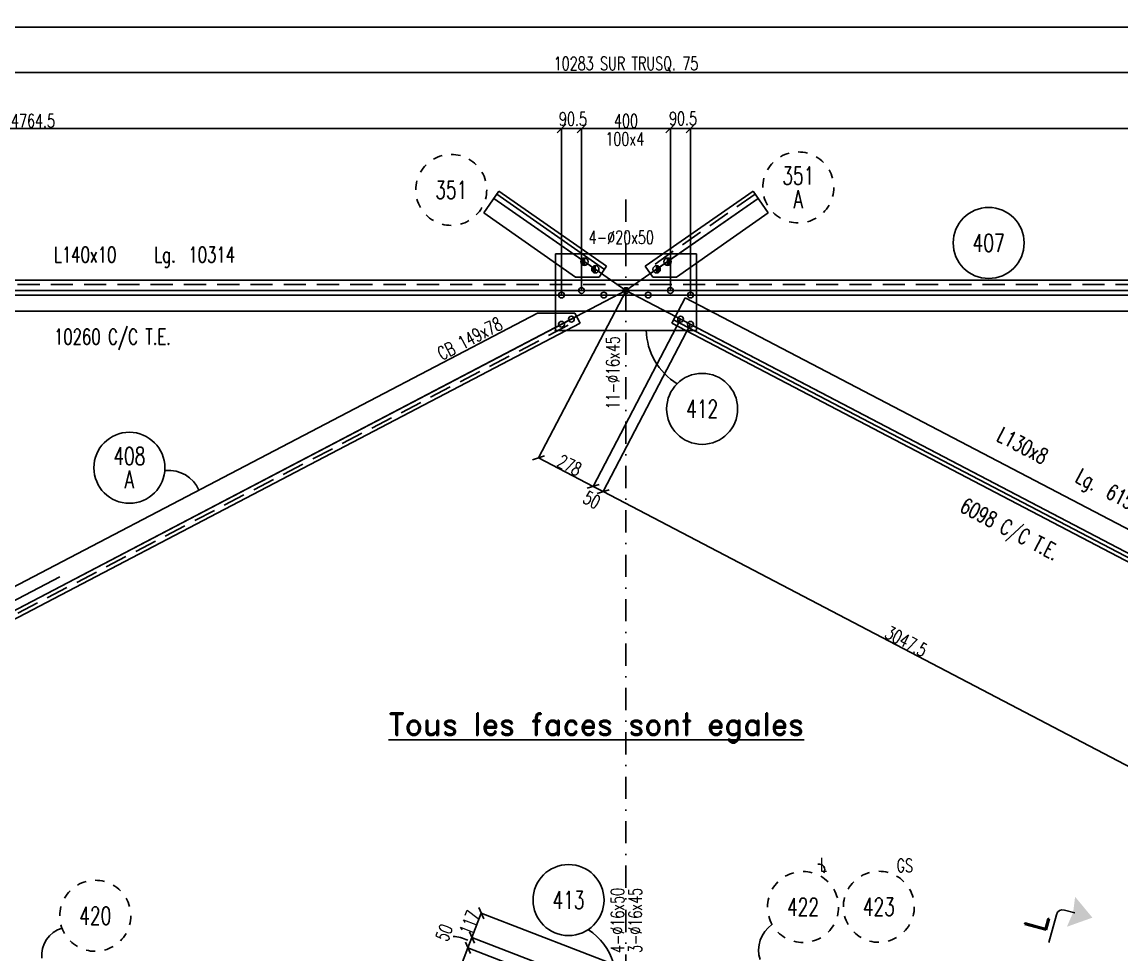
# Model space of a CAD drawing. Extents: x 533388 to 549608, y -33951 to -22449.
# Drawn here: x 537888 to 542842, y -26649 to -22449 of the extents above; entities that cross this region are included whole.
import ezdxf
from ezdxf.enums import TextEntityAlignment as Align

# ---------------------------------------------------------------- set-up
doc = ezdxf.new("R2010")
doc.units = 0
doc.header["$LTSCALE"] = 200
doc.header["$MEASUREMENT"] = 0
doc.linetypes.add('DASHDOT', pattern=[1, 0.5, -0.25, 0, -0.25])
doc.linetypes.add('DASHED', pattern=[0.75, 0.5, -0.25])
doc.layers.get('0').update_dxf_attribs({"linetype": 'CONTINUOUS'})
for name, color, linetype in [('ASSI', 6, 'CONTINUOUS'), ('BOLLINI_1', 7, 'CONTINUOUS'), ('BOLLINI_5', 7, 'CONTINUOUS'), ('FORI', 2, 'CONTINUOUS'), ('LINEA_ANG', 2, 'CONTINUOUS'), ('LINEE_PIASTRE', 2, 'CONTINUOUS'), ('LS', 7, 'CONTINUOUS'), ('LSP', 3, 'CONTINUOUS'), ('MZ', 6, 'DASHDOT'), ('PIASTRE', 5, 'CONTINUOUS'), ('QT_MPR', 7, 'CONTINUOUS'), ('TRAT-Y', 7, 'DASHED')]:
    doc.layers.add(name, color=color, linetype=linetype)
doc.styles.add('QUOTE', font='ROMANS8.SHX', dxfattribs={"width": 0.7})
doc.styles.add('RD', font='ROMAND8.SHX', dxfattribs={"width": 0.7})
doc.styles.add('RQL', font='ROMANS8.SHX', dxfattribs={"width": 0.7})
doc.styles.add('RS', font='ROMANS8.shx', dxfattribs={"width": 0.7})
doc.styles.get("Standard").update_dxf_attribs({"font": 'ROMANS8.SHX', "width": 0.7})
doc.dimstyles.new('TRATTO', dxfattribs={"dimscale": 0, "dimtxt": 60, "dimasz": 40, "dimexe": 0, "dimexo": 0, "dimgap": 5, "dimtad": 1, "dimrnd": 0.5, "dimdsep": 46, "dimtxsty": 'RS', "dimblk1": 'OBLIQUE', "dimblk2": 'OBLIQUE', "dimsah": 1, "dimcen": 0.09, "dimclrd": 2, "dimclre": 2, "dimclrt": 7, "dimadec": 0, "dimazin": 0, "dimtfac": 1, "dimtix": 1, "dimtmove": 2, "dimatfit": 3, "dimfxl": 1, "dimtolj": 1, "dimtzin": 0, "dimarcsym": 0})

# ---------------------------------------------------------------- blocks, each defined once
blk = doc.blocks.new('16')
blk.add_circle((0, 0), 1)
blk = doc.blocks.new('ASSE98')
blk.add_line((0, 0), (1, 0))
at = {"color": 7, "flags": 1}
for tag, p in [('LAV1', (3.07431, 6.82847)), ('LAV2', (3.07431, 6.49513)), ('LAV3', (3.07431, 6.1618)), ('LAV4', (3.07431, 5.82847)), ('LAV5', (3.07431, 5.49513)), ('LAV6', (3.07431, 5.1618)), ('LAV7', (3.07431, 4.82847)), ('LAV8', (3.07431, 4.49513)), ('LAV9', (3.07431, 4.1618)), ('LAV10', (3.07431, 3.82847))]:
    blk.add_attdef(tag, p, '', height=0.2, dxfattribs=at)
at = {"color": 7, "style": 'QUOTE', "width": 0.5, "flags": 1}
for tag, p in [('TI', (1.38308, 6.82731)), ('DI_S', (1.38308, 6.42178)), ('D_S', (1.38308, 6.02092)), ('E_S', (1.38308, 5.68065)), ('NFORI', (1.36454, 5.29792)), ('ALAR', (1.36349, 4.93246)), ('FAM', (1.3775, 4.54645)), ('ALA', (1.38308, 4.19257)), ('DISP2', (1.38308, 3.84971)), ('DISP1', (1.38308, 3.50686)), ('PINZAF', (1.38308, 3.164)), ('PINZAI', (1.38308, 2.82114)), ('TRP', (1.38308, 2.47829)), ('NP', (1.38308, 2.13543)), ('SV', (1.38308, 1.79257)), ('PESO', (1.38308, 1.44971)), ('QUA', (1.38308, 1.10686)), ('LUN', (1.38308, 0.764)), ('PROF', (1.38308, 0.42114)), ('POS', (1.38308, 0.07829))]:
    blk.add_attdef(tag, p, '', height=0.2, dxfattribs=at)
blk = doc.blocks.new('MRKR_98')
blk.add_point((0, 0))
at = {"color": 7, "style": 'QUOTE', "width": 0.5, "flags": 1}
for tag, p in [('AUX2', (3.71, 4.93)), ('NFORI', (3.72, 5.3)), ('TI', (3.73, 6.83)), ('DI_S', (3.73, 6.42)), ('D_S', (3.73, 6.02)), ('E_S', (3.73, 5.68)), ('AUX1', (3.73, 4.19)), ('FAM', (3.73, 4.55)), ('COMMESSA', (3.73, 3.85)), ('MD', (3.73, 3.51)), ('MP', (3.73, 3.16)), ('LARGHEZZA', (3.73, 2.82)), ('SPESSORE', (3.73, 2.48)), ('NP', (3.73, 2.14)), ('SV', (3.73, 1.79)), ('PESO', (3.73, 1.45)), ('QUA', (3.73, 1.11)), ('LUN', (3.73, 0.76)), ('PROF', (3.73, 0.42)), ('POS', (3.73, 0.08))]:
    blk.add_attdef(tag, p, '', height=0.2, dxfattribs=at)
at = {"color": 7, "flags": 1}
for tag, p in [('LAV1', (5.26, 6.88)), ('LAV2', (5.26, 6.55)), ('LAV3', (5.26, 6.21)), ('LAV4', (5.26, 5.88)), ('LAV5', (5.26, 5.55)), ('LAV6', (5.26, 5.21)), ('LAV7', (5.26, 4.88)), ('LAV8', (5.26, 4.55)), ('LAV9', (5.26, 4.21)), ('LAV10', (5.26, 3.88))]:
    blk.add_attdef(tag, p, '', height=0.2, dxfattribs=at)
blk = doc.blocks.new('20')
at = {"color": 0}
for p, q in [((0, 0.98), (0.02, 1)), ((0, 0.94), (0.06, 1)), ((1, -0.01), (0, 0.99)), ((0, 0.89), (0.1, 0.99)), ((0, 0.85), (0.14, 0.99)), ((0, 0.8), (0.18, 0.98)), ((0, 0.76), (0.22, 0.98)), ((0, 0.71), (0.25, 0.97)), ((0, 0.67), (0.29, 0.96)), ((1, -0.05), (0, 0.95)), ((0, 0.62), (0.32, 0.95)), ((0, 0.58), (0.36, 0.93)), ((0, 0.53), (0.39, 0.92)), ((0, 0.49), (0.42, 0.91)), ((1, -0.09), (0, 0.9)), ((0, 0.44), (0.45, 0.89)), ((0, 0.4), (0.48, 0.88)), ((0.99, -0.13), (0, 0.86)), ((0, 0.35), (0.51, 0.86)), ((0, 0.31), (0.54, 0.84)), ((0, 0.26), (0.56, 0.83)), ((0.99, -0.17), (0, 0.81)), ((0, 0.22), (0.59, 0.81)), ((0, 0.17), (0.61, 0.79)), ((0.98, -0.21), (0, 0.77)), ((0, 0.13), (0.64, 0.77)), ((0, 0.08), (0.66, 0.75)), ((0, 0.04), (0.69, 0.73)), ((0.97, -0.25), (0, 0.72)), ((0, -0.01), (0.71, 0.7)), ((0.96, -0.28), (0, 0.68)), ((0, -0.05), (0.73, 0.68)), ((0, -0.1), (0.75, 0.66)), ((0.95, -0.32), (0, 0.63)), ((0, -0.14), (0.77, 0.63)), ((0, -0.19), (0.79, 0.61)), ((0.94, -0.35), (0, 0.59)), ((0, -0.23), (0.81, 0.58)), ((0, -0.28), (0.83, 0.56)), ((0.92, -0.38), (0, 0.54)), ((0, -0.32), (0.85, 0.53)), ((0.91, -0.41), (0, 0.5)), ((0, -0.36), (0.87, 0.5)), ((0, -0.41), (0.88, 0.47)), ((0.9, -0.44), (0, 0.45)), ((0, -0.45), (0.9, 0.44)), ((0.88, -0.47), (0, 0.41)), ((0, -0.5), (0.91, 0.41)), ((0, -0.54), (0.92, 0.38)), ((0.87, -0.5), (0, 0.36)), ((0, -0.59), (0.94, 0.35)), ((0.85, -0.53), (0, 0.32)), ((0, -0.63), (0.95, 0.31)), ((0, -0.68), (0.96, 0.28)), ((0.83, -0.56), (0, 0.27)), ((0, -0.72), (0.97, 0.25)), ((0.81, -0.58), (0, 0.23)), ((0, -0.77), (0.98, 0.21)), ((0.79, -0.61), (0, 0.18)), ((0, -0.81), (0.99, 0.17)), ((0.77, -0.63), (0, 0.14)), ((0, -0.86), (0.99, 0.13)), ((0.75, -0.66), (0, 0.09)), ((0, -0.9), (1, 0.09)), ((0.73, -0.68), (0, 0.05)), ((0, -0.95), (1, 0.05)), ((0.71, -0.7), (0, 0.01)), ((0, -0.99), (1, 0.01)), ((1, 0.04), (0.04, 1)), ((1, 0.09), (0.09, 1)), ((0.99, 0.14), (0.14, 0.99)), ((0.98, 0.19), (0.19, 0.98)), ((0.97, 0.25), (0.25, 0.97)), ((0.95, 0.31), (0.31, 0.95)), ((0.92, 0.38), (0.38, 0.92)), ((0.88, 0.47), (0.47, 0.88)), ((0.81, 0.59), (0.59, 0.81)), ((0.69, -0.73), (0, -0.04)), ((0.66, -0.75), (0, -0.08)), ((0.64, -0.77), (0, -0.13)), ((0.61, -0.79), (0, -0.17)), ((0.59, -0.81), (0, -0.22)), ((0.56, -0.83), (0, -0.26)), ((0.54, -0.84), (0, -0.31)), ((0.51, -0.86), (0, -0.35)), ((0.48, -0.88), (0, -0.4)), ((0.45, -0.89), (0, -0.44)), ((0.42, -0.91), (0, -0.49)), ((0.39, -0.92), (0, -0.53)), ((0.36, -0.93), (0, -0.58)), ((0.32, -0.95), (0, -0.62)), ((0.29, -0.96), (0, -0.67)), ((0.25, -0.97), (0, -0.71)), ((0.22, -0.98), (0, -0.76)), ((0.18, -0.98), (0, -0.8)), ((0.14, -0.99), (0, -0.85)), ((0.1, -0.99), (0, -0.89)), ((0.04, -1), (1, -0.04)), ((0.09, -1), (1, -0.09)), ((0.14, -0.99), (0.99, -0.14)), ((0.19, -0.98), (0.98, -0.19)), ((0.25, -0.97), (0.97, -0.25)), ((0.31, -0.95), (0.95, -0.31)), ((0.38, -0.92), (0.92, -0.38)), ((0.47, -0.88), (0.88, -0.47)), ((0.59, -0.81), (0.81, -0.59))]:
    blk.add_line(p, q, dxfattribs=at)
blk.add_line((0, 1), (0, -1))
blk.add_circle((0, 0), 1)
blk = doc.blocks.new('xxx')
blk.add_circle((0, 0), 8)
at = {"color": 3, "style": 'RQL', "width": 0.7}
blk.add_attdef('POS', text='', height=4, dxfattribs=at).set_placement((0, 0), align=Align.MIDDLE)
at = {"color": 3, "style": 'RQL', "width": 0.7, "flags": 1}
blk.add_attdef('POS1', (-0.39, -5.42), '', height=2, dxfattribs=at)
at = {"style": 'RQL', "width": 0.7, "flags": 1}
blk.add_attdef('TIPO', (-0.39, -8.66), '', height=2, dxfattribs=at)
blk = doc.blocks.new('_OBLIQUE')
at = {"color": 0, "linetype": 'ByBlock'}
blk.add_line((-0.5, -0.5), (0.5, 0.5), dxfattribs=at)
blk = doc.blocks.new('*D31')
at = {"layer": 'LS', "color": 2, "lineweight": -2, "transparency": 16777216}
for p, q in [((535469.2, -23659.1), (535469.2, -22676.2)), ((535469.2, -22676.2), (545752.3, -22676.2)), ((545752.3, -23659.1), (545752.3, -22676.2))]:
    blk.add_line(p, q, dxfattribs=at)
at = {"layer": 'LS', "color": 2, "lineweight": -2, "transparency": 16777216, "xscale": 40, "yscale": 40, "zscale": 40, "rotation": 180}
blk.add_blockref('_OBLIQUE', (535469.2, -22676.2), dxfattribs=at)
at = {"layer": 'LS', "color": 2, "lineweight": -2, "transparency": 16777216, "xscale": 40, "yscale": 40, "zscale": 40}
blk.add_blockref('_OBLIQUE', (545752.3, -22676.2), dxfattribs=at)
at = {"layer": 'LS', "color": 7, "transparency": 16777216, "insert": (540610.8, -22638.3), "char_height": 60, "attachment_point": 5, "style": 'RS'}
blk.add_mtext('\\A1;10283 SUR TRUSQ. 75', dxfattribs=at)
blk = doc.blocks.new('*D120')
at = {"layer": 'QT_MPR', "color": 2, "lineweight": -2, "transparency": 16777216}
for p, q in [((535555.8, -23659.1), (535555.8, -22928.6)), ((535555.8, -22928.6), (540320.1, -22928.6)), ((540320.1, -23679.1), (540320.1, -22928.6))]:
    blk.add_line(p, q, dxfattribs=at)
at = {"layer": 'QT_MPR', "color": 2, "lineweight": -2, "transparency": 16777216, "xscale": 40, "yscale": 40, "zscale": 40, "rotation": 180}
blk.add_blockref('_OBLIQUE', (535555.8, -22928.6), dxfattribs=at)
at = {"layer": 'QT_MPR', "color": 2, "lineweight": -2, "transparency": 16777216, "xscale": 40, "yscale": 40, "zscale": 40}
blk.add_blockref('_OBLIQUE', (540320.1, -22928.6), dxfattribs=at)
at = {"layer": 'QT_MPR', "color": 7, "transparency": 16777216, "insert": (537937.9, -22893.6), "char_height": 60, "attachment_point": 5, "style": 'RS'}
blk.add_mtext('\\A1;4764.5', dxfattribs=at)
blk = doc.blocks.new('*D121')
at = {"layer": 'QT_MPR', "color": 2, "lineweight": -2, "transparency": 16777216}
for p, q in [((540320.1, -23679.1), (540320.1, -22928.6)), ((540320.1, -22928.6), (540410.8, -22928.6)), ((540410.8, -23659.1), (540410.8, -22928.6))]:
    blk.add_line(p, q, dxfattribs=at)
at = {"layer": 'QT_MPR', "color": 2, "lineweight": -2, "transparency": 16777216, "xscale": 40, "yscale": 40, "zscale": 40, "rotation": 180}
blk.add_blockref('_OBLIQUE', (540320.1, -22928.6), dxfattribs=at)
at = {"layer": 'QT_MPR', "color": 2, "lineweight": -2, "transparency": 16777216, "xscale": 40, "yscale": 40, "zscale": 40}
blk.add_blockref('_OBLIQUE', (540410.8, -22928.6), dxfattribs=at)
at = {"layer": 'QT_MPR', "color": 7, "transparency": 16777216, "insert": (540371.7, -22885.8), "char_height": 60, "attachment_point": 5, "style": 'RS'}
blk.add_mtext('\\A1;90.5', dxfattribs=at)
blk = doc.blocks.new('*D122')
at = {"layer": 'QT_MPR', "color": 2, "lineweight": -2, "transparency": 16777216}
for p, q in [((540410.8, -23659.1), (540410.8, -22928.6)), ((540410.8, -22928.6), (540810.8, -22928.6)), ((540810.8, -23659.1), (540810.8, -22928.6))]:
    blk.add_line(p, q, dxfattribs=at)
at = {"layer": 'QT_MPR', "color": 2, "lineweight": -2, "transparency": 16777216, "xscale": 40, "yscale": 40, "zscale": 40, "rotation": 180}
blk.add_blockref('_OBLIQUE', (540410.8, -22928.6), dxfattribs=at)
at = {"layer": 'QT_MPR', "color": 2, "lineweight": -2, "transparency": 16777216, "xscale": 40, "yscale": 40, "zscale": 40}
blk.add_blockref('_OBLIQUE', (540810.8, -22928.6), dxfattribs=at)
at = {"layer": 'QT_MPR', "color": 7, "transparency": 16777216, "insert": (540605.3, -22976), "char_height": 60, "attachment_point": 5, "style": 'RS'}
blk.add_mtext('\\A1;100x4', dxfattribs=at)
blk = doc.blocks.new('*D123')
at = {"layer": 'QT_MPR', "color": 2, "lineweight": -2, "transparency": 16777216}
for p, q in [((540410.8, -23659.1), (540410.8, -22928.6)), ((540410.8, -22928.6), (540810.8, -22928.6)), ((540810.8, -23659.1), (540810.8, -22928.6))]:
    blk.add_line(p, q, dxfattribs=at)
at = {"layer": 'QT_MPR', "color": 2, "lineweight": -2, "transparency": 16777216, "xscale": 40, "yscale": 40, "zscale": 40, "rotation": 180}
blk.add_blockref('_OBLIQUE', (540410.8, -22928.6), dxfattribs=at)
at = {"layer": 'QT_MPR', "color": 2, "lineweight": -2, "transparency": 16777216, "xscale": 40, "yscale": 40, "zscale": 40}
blk.add_blockref('_OBLIQUE', (540810.8, -22928.6), dxfattribs=at)
at = {"layer": 'QT_MPR', "color": 7, "transparency": 16777216, "insert": (540610.8, -22893.6), "char_height": 60, "attachment_point": 5, "style": 'RS'}
blk.add_mtext('\\A1;400', dxfattribs=at)
blk = doc.blocks.new('*D124')
at = {"layer": 'QT_MPR', "color": 2, "lineweight": -2, "transparency": 16777216}
for p, q in [((540810.8, -23659.1), (540810.8, -22928.6)), ((540810.8, -22928.6), (540901.4, -22928.6)), ((540901.4, -23679.1), (540901.4, -22928.6))]:
    blk.add_line(p, q, dxfattribs=at)
at = {"layer": 'QT_MPR', "color": 2, "lineweight": -2, "transparency": 16777216, "xscale": 40, "yscale": 40, "zscale": 40, "rotation": 180}
blk.add_blockref('_OBLIQUE', (540810.8, -22928.6), dxfattribs=at)
at = {"layer": 'QT_MPR', "color": 2, "lineweight": -2, "transparency": 16777216, "xscale": 40, "yscale": 40, "zscale": 40}
blk.add_blockref('_OBLIQUE', (540901.4, -22928.6), dxfattribs=at)
at = {"layer": 'QT_MPR', "color": 7, "transparency": 16777216, "insert": (540868, -22883), "char_height": 60, "attachment_point": 5, "style": 'RS'}
blk.add_mtext('\\A1;90.5', dxfattribs=at)
blk = doc.blocks.new('*D125')
at = {"layer": 'QT_MPR', "color": 2, "lineweight": -2, "transparency": 16777216}
for p, q in [((540901.4, -23679.1), (540901.4, -22928.6)), ((540901.4, -22928.6), (545665.7, -22928.6)), ((545665.7, -22995.2), (545665.7, -22928.6))]:
    blk.add_line(p, q, dxfattribs=at)
at = {"layer": 'QT_MPR', "color": 2, "lineweight": -2, "transparency": 16777216, "xscale": 40, "yscale": 40, "zscale": 40, "rotation": 180}
blk.add_blockref('_OBLIQUE', (540901.4, -22928.6), dxfattribs=at)
at = {"layer": 'QT_MPR', "color": 2, "lineweight": -2, "transparency": 16777216, "xscale": 40, "yscale": 40, "zscale": 40}
blk.add_blockref('_OBLIQUE', (545665.7, -22928.6), dxfattribs=at)
at = {"layer": 'QT_MPR', "color": 7, "transparency": 16777216, "insert": (543283.6, -22893.6), "char_height": 60, "attachment_point": 5, "style": 'RS'}
blk.add_mtext('\\A1;4764.5', dxfattribs=at)
blk = doc.blocks.new('*D133')
at = {"layer": 'QT_MPR', "color": 2, "lineweight": -2, "transparency": 16777216}
for p, q in [((540610.8, -23659.1), (540216.7, -24412.7)), ((540857.1, -23787.9), (540463, -24541.5)), ((540216.7, -24412.7), (540463, -24541.5))]:
    blk.add_line(p, q, dxfattribs=at)
at = {"layer": 'QT_MPR', "color": 2, "lineweight": -2, "transparency": 16777216, "xscale": 40, "yscale": 40, "zscale": 40}
for p, rotation in [((540216.7, -24412.7), 152.3951650348536), ((540463, -24541.5), 332.3951650348536)]:
    blk.add_blockref('_OBLIQUE', p, dxfattribs=dict(at, rotation=rotation))
at = {"layer": 'QT_MPR', "color": 7, "transparency": 16777216, "insert": (540356.1, -24446.1), "char_height": 60, "attachment_point": 5, "rotation": 332.3952, "style": 'RS'}
blk.add_mtext('\\A1;278', dxfattribs=at)
blk = doc.blocks.new('*D134')
at = {"layer": 'QT_MPR', "color": 2, "lineweight": -2, "transparency": 16777216}
for p, q in [((540857.1, -23787.9), (540463, -24541.5)), ((540901.4, -23811.1), (540507.4, -24564.7)), ((540463, -24541.5), (540507.4, -24564.7))]:
    blk.add_line(p, q, dxfattribs=at)
at = {"layer": 'QT_MPR', "color": 2, "lineweight": -2, "transparency": 16777216, "xscale": 40, "yscale": 40, "zscale": 40}
for p, rotation in [((540463, -24541.5), 152.3951650348536), ((540507.4, -24564.7), 332.3951650348536)]:
    blk.add_blockref('_OBLIQUE', p, dxfattribs=dict(at, rotation=rotation))
at = {"layer": 'QT_MPR', "color": 7, "transparency": 16777216, "insert": (540456.9, -24602.2), "char_height": 60, "attachment_point": 5, "rotation": 332.3952, "style": 'RS'}
blk.add_mtext('\\A1;50', dxfattribs=at)
blk = doc.blocks.new('*D135')
at = {"layer": 'QT_MPR', "color": 2, "lineweight": -2, "transparency": 16777216}
for p, q in [((540901.4, -23811.1), (540507.4, -24564.7)), ((540507.4, -24564.7), (543208, -25976.9)), ((543620.6, -25187.8), (543208, -25976.9))]:
    blk.add_line(p, q, dxfattribs=at)
at = {"layer": 'QT_MPR', "color": 2, "lineweight": -2, "transparency": 16777216, "xscale": 40, "yscale": 40, "zscale": 40}
for p, rotation in [((540507.4, -24564.7), 152.3951650348536), ((543208, -25976.9), 332.3951650348536)]:
    blk.add_blockref('_OBLIQUE', p, dxfattribs=dict(at, rotation=rotation))
at = {"layer": 'QT_MPR', "color": 7, "transparency": 16777216, "insert": (541873.9, -25239.8), "char_height": 60, "attachment_point": 5, "rotation": 332.3952, "style": 'RS'}
blk.add_mtext('\\A1;3047.5', dxfattribs=at)
blk = doc.blocks.new('*D141')
at = {"layer": 'QT_MPR', "color": 2, "lineweight": -2, "transparency": 16777216}
for p, q in [((539958.6, -26465), (539916.4, -26574.3)), ((540610.8, -26716.5), (539958.6, -26465)), ((540568.6, -26825.8), (539916.4, -26574.3))]:
    blk.add_line(p, q, dxfattribs=at)
at = {"layer": 'QT_MPR', "color": 2, "lineweight": -2, "transparency": 16777216, "xscale": 40, "yscale": 40, "zscale": 40}
for p, rotation in [((539958.6, -26465), 68.9084727571345), ((539916.4, -26574.3), 248.9084727571345)]:
    blk.add_blockref('_OBLIQUE', p, dxfattribs=dict(at, rotation=rotation))
at = {"layer": 'QT_MPR', "color": 7, "transparency": 16777216, "insert": (539904.9, -26507), "char_height": 60, "attachment_point": 5, "rotation": 68.9085, "style": 'RS'}
blk.add_mtext('\\A1;117', dxfattribs=at)
blk = doc.blocks.new('*D142')
at = {"layer": 'QT_MPR', "color": 2, "lineweight": -2, "transparency": 16777216}
for p, q in [((539916.4, -26574.3), (539898.5, -26620.9)), ((540568.6, -26825.8), (539916.4, -26574.3)), ((540550.6, -26872.4), (539898.5, -26620.9))]:
    blk.add_line(p, q, dxfattribs=at)
at = {"layer": 'QT_MPR', "color": 2, "lineweight": -2, "transparency": 16777216, "xscale": 40, "yscale": 40, "zscale": 40}
for p, rotation in [((539916.4, -26574.3), 68.9084727571345), ((539898.5, -26620.9), 248.9084727571345)]:
    blk.add_blockref('_OBLIQUE', p, dxfattribs=dict(at, rotation=rotation))
at = {"layer": 'QT_MPR', "color": 7, "transparency": 16777216, "insert": (539790.8, -26552.6), "char_height": 60, "attachment_point": 5, "rotation": 68.9085, "style": 'RS'}
blk.add_mtext('\\A1;50', dxfattribs=at)
blk = doc.blocks.new('*D143')
at = {"layer": 'QT_MPR', "color": 2, "lineweight": -2, "transparency": 16777216}
for p, q in [((539898.5, -26620.9), (539686.3, -27170.9)), ((540550.6, -26872.4), (539898.5, -26620.9)), ((540338.5, -27422.4), (539686.3, -27170.9))]:
    blk.add_line(p, q, dxfattribs=at)
at = {"layer": 'QT_MPR', "color": 2, "lineweight": -2, "transparency": 16777216, "xscale": 40, "yscale": 40, "zscale": 40}
for p, rotation in [((539898.5, -26620.9), 68.9084727571345), ((539686.3, -27170.9), 248.9084727571345)]:
    blk.add_blockref('_OBLIQUE', p, dxfattribs=dict(at, rotation=rotation))
at = {"layer": 'QT_MPR', "color": 7, "transparency": 16777216, "insert": (539759.7, -26883.3), "char_height": 60, "attachment_point": 5, "rotation": 68.9085, "style": 'RS'}
blk.add_mtext('\\A1;589.5', dxfattribs=at)
blk = doc.blocks.new('zzz')
at = {"linetype": 'Continuous'}
for start, end in [(90, 105), (60, 75), (120, 135), (30, 45), (150, 165), (180, 195), (0, 15), (330, 345), (210, 225), (240, 255), (300, 315), (270, 285)]:
    blk.add_arc((0, 0), 8, start, end, dxfattribs=at)
at = {"color": 3, "style": 'RQL', "width": 0.7}
blk.add_attdef('POS1', text='', height=4, dxfattribs=at).set_placement((0, 0), align=Align.MIDDLE)
at = {"style": 'RQL', "width": 0.7, "flags": 1}
blk.add_attdef('TIPO', (0, -8), '', height=3, dxfattribs=at)
blk = doc.blocks.new('www')
at = {"linetype": 'Continuous'}
for start, end in [(90, 105), (60, 75), (120, 135), (30, 45), (150, 165), (180, 195), (0, 15), (330, 345), (210, 225), (240, 255), (300, 315), (270, 285)]:
    blk.add_arc((0, 0), 8, start, end, dxfattribs=at)
at = {"color": 3, "style": 'RQL', "width": 0.7}
for tag, p in [('POS3', (0, 0.65)), ('POS2', (0, -4.63))]:
    blk.add_attdef(tag, text='', height=4, dxfattribs=at).set_placement(p, align=Align.CENTER)
at = {"style": 'RQL', "width": 0.7, "flags": 1}
blk.add_attdef('TIPO', text='', height=3, dxfattribs=at).set_placement((0, 0), align=Align.MIDDLE_CENTER)
blk = doc.blocks.new('bull')
at = {"style": 'RS', "width": 0.7, "flags": 1}
for tag, p in [('NN', (-12.25, 0)), ('DIAMETRO', (0, -4.86)), ('SERRAGGIO', (0, -9.71)), ('LUNGHEZZA', (0, -14.57)), ('NB', (0, -19.43)), ('TIPO', (0, -24.12)), ('EL', (-0.14, -29))]:
    blk.add_attdef(tag, p, '', height=3, dxfattribs=at)
at = {"style": 'RS', "width": 0.7}
blk.add_attdef('BULLONE', (0, 0), '', height=3, dxfattribs=at)
blk = doc.blocks.new('YYY')
blk.add_circle((0, 0), 8)
at = {"color": 3, "style": 'RQL', "width": 0.7}
for tag, p in [('POS3', (0, 0.65)), ('POS2', (0, -4.63))]:
    blk.add_attdef(tag, text='', height=4, dxfattribs=at).set_placement(p, align=Align.CENTER)
at = {"style": 'RQL', "width": 0.7, "flags": 1}
blk.add_attdef('TIPO', text='', height=3, dxfattribs=at).set_placement((0, 0), align=Align.MIDDLE_CENTER)

msp = doc.modelspace()

# ---------------------------------------------------------------- linework, layer by layer
at = {"layer": 'ASSI', "color": 6}
msp.add_line((535480.64, -23679.129), (545740.879, -23679.129), dxfattribs=at)
at = {"layer": 'LINEA_ANG'}
for p, q in [((539969.497, -23308.989), (540038.192, -23210.596)), ((540038.192, -23210.596), (540523.594, -23549.489)), ((541183.327, -23210.596), (540697.925, -23549.489)), ((541252.022, -23308.989), (541183.327, -23210.596)), ((540383.565, -23598.078), (539969.497, -23308.989)), ((540837.954, -23598.078), (541252.022, -23308.989)), ((540523.594, -23549.489), (540489.82, -23597.865)), ((540697.925, -23549.489), (540731.699, -23597.865)), ((545767.879, -23612.129), (535453.879, -23612.129)), ((540383.565, -23598.078), (540489.82, -23597.865)), ((540837.954, -23598.078), (540731.699, -23597.865)), ((540877.232, -23691.262), (540816.993, -23806.463)), ((546328.916, -26541.919), (540877.232, -23691.262)), ((540212.249, -23760.304), (534892.603, -26541.919)), ((535453.879, -23752.129), (545767.879, -23752.129)), ((540212.249, -23760.304), (540380.43, -23760.383)), ((540404.526, -23806.463), (540380.43, -23760.383)), ((534952.842, -26657.121), (540404.526, -23806.463)), ((540816.993, -23806.463), (546268.677, -26657.121))]:
    msp.add_line(p, q, dxfattribs=at)
at = {"layer": 'LINEA_ANG', "color": 2}
for p, q in [((540028.46, -23224.535), (540513.863, -23563.428)), ((540824.871, -23791.399), (546276.555, -26642.056))]:
    msp.add_line(p, q, dxfattribs=at)
at = {"layer": 'LINEE_PIASTRE'}
for p, q in [((540928.76, -23493.584), (540292.76, -23493.584)), ((540292.76, -23493.584), (540292.76, -23839.584)), ((540928.76, -23839.584), (540928.76, -23493.584)), ((540292.76, -23839.584), (540928.76, -23839.584))]:
    msp.add_line(p, q, dxfattribs=at)
at = {"layer": 'LS', "color": 6}
for p, q in [((540610.76, -23659.129), (540015.293, -23243.394)), ((540610.76, -23659.129), (541206.226, -23243.394)), ((534960.55, -26613.594), (540610.76, -23659.129)), ((545752.299, -23659.129), (535555.776, -23659.129)), ((546260.969, -26613.594), (540610.76, -23659.129)), ((538058.499, -24948.554), (534918.089, -26590.658))]:
    msp.add_line(p, q, dxfattribs=at)
at = {"layer": 'LS', "color": 8}
msp.add_lwpolyline([(533387.578, -22471.483), (533387.578, -33951.483), (546107.578, -33951.483), (546107.578, -32351.483), (549607.578, -32351.483), (549607.578, -22471.483), (533387.578, -22471.483)], close=True, dxfattribs=at)
at = {"layer": 'LS', "color": 6}
for centre, radius, start, end in [((540990.772, -23831.846), 288.504, 180.973705, 238.797256), ((538548.76, -24618.621), 149.682, 23.688918, 95.006035), ((541481.647, -26268.163), 25.133, 324.311787, 103.331664), ((538104.828, -26654.548), 128.188, 106.366168, 186.071056), ((540290.082, -26771.144), 276.408, 17.233601, 56.875292), ((541349.837, -26631.763), 141.122, 125.211386, 197.42501), ((539811.71, -26788.197), 219.763, 67.071681, 84.766902)]:
    msp.add_arc(centre, radius, start, end, dxfattribs=at)
at = {"layer": 'LSP'}
for p, q in [((542634.331, -26463.179), (542587.893, -26450.482)), ((542551.043, -26471.508), (542516.758, -26596.906))]:
    msp.add_line(p, q, dxfattribs=at)
msp.add_arc((542579.981, -26479.42), 30, 74.708301, 164.708301, dxfattribs=at)
for points in [[(542713.29, -26484.768), (542635.292, -26390.873), (542626.477, -26461.032)], [(542713.29, -26484.768), (542598.369, -26525.916), (542626.477, -26461.032)]]:
    msp.add_solid(points, dxfattribs=at)
at = {"layer": 'MZ'}
msp.add_line((540610.76, -23248.543), (540610.76, -29719.091), dxfattribs=at)
at = {"layer": 'TRAT-Y'}
for p, q in [((541193.059, -23224.535), (540707.656, -23563.428)), ((545767.879, -23632.129), (535453.879, -23632.129)), ((534944.964, -26642.056), (540396.648, -23791.399))]:
    msp.add_line(p, q, dxfattribs=at)

# ---------------------------------------------------------------- block references
at = {"layer": 'ASSI', "xscale": 592}
for p, rotation in [((540500.696, -23582.286), 145.0785093468416), ((541206.226, -23243.394), 214.9214906531583)]:
    msp.add_blockref('ASSE98', p, dxfattribs=dict(at, rotation=rotation))
at = {"layer": 'ASSI'}
ref = msp.add_blockref('ASSE98', (545767.879, -23612.129), dxfattribs=dict(at, xscale=10314, rotation=180))
ref.add_attrib('PROF', 'L140x10', (538032.379, -23532.129), dxfattribs={"layer": '0', "color": 2, "height": 70, "style": 'QUOTE', "width": 0.7})
ref.add_attrib('LUN', '10314', (538638.513, -23532.129), dxfattribs={"layer": '0', "color": 2, "height": 70, "style": 'QUOTE', "width": 0.7})
ref.add_attrib('PESO', '10260 C/C T.E.', (538032.379, -23902.129), dxfattribs={"layer": '0', "color": 2, "height": 70, "style": 'QUOTE', "width": 0.7})
ref.add_attrib('SV', 'Lg.', (538484.379, -23532.129), dxfattribs={"layer": '0', "color": 2, "height": 70, "style": 'QUOTE', "width": 0.7})
ref = msp.add_blockref('ASSE98', (534936.624, -26626.105), dxfattribs=dict(at, xscale=6152, rotation=27.60483496514648))
ref.add_attrib('LAV1', 'CB 149x78', (539781.111, -23974.862), dxfattribs={"layer": '0', "color": 7, "height": 60, "rotation": 27.604835, "width": 0.7})
ref = msp.add_blockref('ASSE98', (540833.211, -23775.448), dxfattribs=dict(at, xscale=6152, rotation=332.3951650348536))
ref.add_attrib('PROF', 'L130x8', (542277.222, -24333.033), dxfattribs={"layer": '0', "color": 2, "height": 70, "rotation": 332.395165, "style": 'QUOTE', "width": 0.7})
ref.add_attrib('LUN', '6152', (542768.039, -24589.679), dxfattribs={"layer": '0', "color": 2, "height": 70, "rotation": 332.395165, "style": 'QUOTE', "width": 0.7})
ref.add_attrib('PESO', '6098 C/C T.E.', (542110.409, -24652.052), dxfattribs={"layer": '0', "color": 2, "height": 70, "rotation": 332.395165, "style": 'QUOTE', "width": 0.7})
ref.add_attrib('SV', 'Lg.', (542631.452, -24518.258), dxfattribs={"layer": '0', "color": 2, "height": 70, "rotation": 332.395165, "style": 'QUOTE', "width": 0.7})
at = {"layer": 'BOLLINI_1', "xscale": 20, "yscale": 20, "zscale": 20}
for p, values in [((542245.589, -23444.424), {'POS': '407'}), ((540954.101, -24192.094), {'POS': '412'}), ((540351.704, -26405.566), {'POS': '413'})]:
    msp.add_blockref('xxx', p, dxfattribs=at).add_auto_attribs(values)
at = {"layer": 'BOLLINI_5'}
ref = msp.add_blockref('YYY', (538372.145, -24457.591), dxfattribs=dict(at, xscale=-19.99970832477619, yscale=19.99970832471798, zscale=19.99970832474173))
ref.add_attrib('POS3', '408', dxfattribs={"layer": '0', "color": 3, "height": 79.9988, "style": 'RQL', "width": 0.7}).set_placement((538372.145, -24444.652), align=Align.CENTER)
ref.add_attrib('POS2', 'A', dxfattribs={"layer": '0', "color": 3, "height": 79.999, "style": 'RQL', "width": 0.7}).set_placement((538372.145, -24550.198), align=Align.CENTER)
at = {"layer": 'FORI'}
for name, p, xscale, yscale, zscale in [('20', (540423.353, -23528.878), -16.5, 16.5, 16.5), ('20', (540798.166, -23528.878), 16.5, 16.5, 16.5), ('20', (540472.549, -23563.225), -16.5, 16.5, 16.5), ('20', (540748.97, -23563.225), 16.5, 16.5, 16.5), ('16', (540320.104, -23679.129), -13, 13, 13), ('16', (540410.76, -23659.129), -13, 13, 13), ('16', (540510.76, -23679.129), -13, 13, 13), ('16', (540610.76, -23659.129), 13, 13, 13), ('16', (540710.76, -23679.129), 13, 13, 13), ('16', (540810.76, -23659.129), 13, 13, 13), ('16', (540901.416, -23679.129), 13, 13, 13)]:
    msp.add_blockref(name, p, dxfattribs=dict(at, xscale=xscale, yscale=yscale, zscale=zscale))
at = {"layer": 'FORI', "yscale": 13, "zscale": 13}
for p, xscale, rotation in [((540364.416, -23787.941), -13, 359.957216619), ((540857.103, -23787.941), 13, 0.04278338100001738), ((540320.108, -23811.109), -13, 359.957216619), ((540901.412, -23811.109), 13, 0.04278338100001738)]:
    msp.add_blockref('16', p, dxfattribs=dict(at, xscale=xscale, rotation=rotation))
at = {"layer": 'LS', "color": 6}
ref = msp.add_blockref('www', (541387.346, -23194.339), dxfattribs=dict(at, xscale=-19.99999999999997, yscale=19.99999999999997, zscale=19.99999999999996))
ref.add_attrib('POS3', '351', dxfattribs={"layer": '0', "color": 3, "height": 80, "style": 'RQL', "width": 0.7}).set_placement((541387.346, -23181.4), align=Align.CENTER)
ref.add_attrib('POS2', 'A', dxfattribs={"layer": '0', "color": 3, "height": 80, "style": 'RQL', "width": 0.7}).set_placement((541387.346, -23286.948), align=Align.CENTER)
ref = msp.add_blockref('zzz', (539822.911, -23205.308), dxfattribs=dict(at, xscale=-20, yscale=20, zscale=20))
ref.add_attrib('POS1', '351', dxfattribs={"layer": '0', "color": 3, "height": 80, "style": 'RQL', "width": 0.7}).set_placement((539822.911, -23205.308), align=Align.MIDDLE)
at = {"layer": 'LS', "color": 7, "xscale": 20, "yscale": 20, "zscale": 20}
msp.add_blockref('bull', (540443.107, -23449.13), dxfattribs=at).add_auto_attribs({'BULLONE': '4-%%c20x50                '})
at = {"layer": 'LS', "color": 7, "xscale": 20, "yscale": 20, "zscale": 20, "rotation": 90}
for p, values in [((540581.677, -24194.034), {'BULLONE': '11-%%c16x45                '}), ((540602.508, -26644.092), {'BULLONE': '4-%%c16x50                '}), ((540682.508, -26644.092), {'BULLONE': '3-%%c16x45                '})]:
    msp.add_blockref('bull', p, dxfattribs=at).add_auto_attribs(values)
at = {"layer": 'LS', "color": 6}
ref = msp.add_blockref('zzz', (541408.912, -26437.003), dxfattribs=dict(at, xscale=-20, yscale=20, zscale=20))
ref.add_attrib('POS1', '422', dxfattribs={"layer": '0', "color": 3, "height": 80, "style": 'RQL', "width": 0.7}).set_placement((541408.912, -26437.003), align=Align.MIDDLE)
ref = msp.add_blockref('zzz', (541750.53, -26436.04), dxfattribs=dict(at, xscale=-20, yscale=20, zscale=20))
ref.add_attrib('POS1', '423', dxfattribs={"layer": '0', "color": 3, "height": 80, "style": 'RQL', "width": 0.7}).set_placement((541750.53, -26436.04), align=Align.MIDDLE)
ref = msp.add_blockref('zzz', (538218.357, -26476.526), dxfattribs=dict(at, xscale=-20, yscale=20, zscale=20))
ref.add_attrib('POS1', '420', dxfattribs={"layer": '0', "color": 3, "height": 80, "style": 'RQL', "width": 0.7}).set_placement((538218.357, -26476.526), align=Align.MIDDLE)
at = {"layer": 'PIASTRE', "xscale": 20, "yscale": 20, "zscale": 20}
msp.add_blockref('MRKR_98', (540292.76, -23839.584), dxfattribs=at)

# ---------------------------------------------------------------- texts
at = {"layer": 'LS', "color": 3, "style": 'RD'}
msp.add_text('%%UTous les faces sont egales', height=100, dxfattribs=at).set_placement((540477.199, -25629.846), align=Align.MIDDLE)
at = {"layer": 'LS', "style": 'RS', "width": 0.7}
for s, p in [('L', (541485.203, -26275.35)), ('GS', (541830.848, -26279.686))]:
    msp.add_text(s, height=60, dxfattribs=at).set_placement(p)
at = {"layer": 'LS', "color": 3, "style": 'RD'}
msp.add_text('L', height=100, rotation=74.708301, dxfattribs=at).set_placement((542461.83, -26508.566), align=Align.MIDDLE)

# ---------------------------------------------------------------- dimensions: what is measured, and where the dimension line sits
at = {"layer": 'LS'}
dim = msp.add_linear_dim(base=(545752.299, -22676.204), p1=(535469.22, -23659.129), p2=(545752.299, -23659.129), text='<> SUR TRUSQ. 75', dimstyle='TRATTO', override={"dimscale": 1}, dxfattribs=at)
dim.commit()
dim.dimension.update_dxf_attribs({"geometry": '*D31', "text_midpoint": (540610.76, -22638.347)})
at = {"layer": 'QT_MPR'}
for base, p1, p2, picture, middle in [((540320.104, -22928.593), (535555.776, -23659.129), (540320.104, -23679.129), '*D120', (537937.94, -22893.593)), ((540410.76, -22928.593), (540320.104, -23679.129), (540410.76, -23659.129), '*D121', (540371.716, -22885.826))]:
    dim = msp.add_linear_dim(base=base, p1=p1, p2=p2, dimstyle='TRATTO', override={"dimscale": 1}, dxfattribs=at)
    dim.commit()
    dim.dimension.update_dxf_attribs({"geometry": picture, "text_midpoint": middle, "dimtype": 160})
for base, p1, p2, text, picture, middle in [((540810.76, -22928.593), (540410.76, -23659.129), (540810.76, -23659.129), '400', '*D123', (540610.76, -22893.593)), ((540901.416, -22928.593), (540810.76, -23659.129), (540901.416, -23679.129), '90.5', '*D124', (540868.004, -22883.019)), ((545665.743, -22928.593), (540901.416, -23679.129), (545665.743, -22995.173), '4764.5', '*D125', (543283.579, -22893.593)), ((540810.76, -22928.593), (540410.76, -23659.129), (540810.76, -23659.129), '100x4', '*D122', (540605.301, -22975.988))]:
    dim = msp.add_linear_dim(base=base, p1=p1, p2=p2, text=text, dimstyle='TRATTO', override={"dimscale": 1}, dxfattribs=at)
    dim.commit()
    dim.dimension.update_dxf_attribs({"geometry": picture, "text_midpoint": middle, "dimtype": 160})
for base, p1, p2, angle, text, picture, middle in [((540463.048, -24541.544), (540610.76, -23659.129), (540857.103, -23787.941), 332.395165, '278', '*D133', (540356.094, -24446.122)), ((540507.356, -24564.712), (540857.103, -23787.941), (540901.412, -23811.109), 332.395165, '50', '*D134', (540456.898, -24602.211)), ((543208.016, -25976.873), (540901.412, -23811.109), (543620.606, -25187.824), 332.395165, '3047.5', '*D135', (541873.904, -25239.777)), ((539916.447, -26574.251), (540610.76, -26716.519), (540568.614, -26825.79), 68.908473, '117', '*D141', (539904.864, -26507.02)), ((539898.454, -26620.901), (540568.614, -26825.79), (540550.621, -26872.441), 68.908473, '50', '*D142', (539790.824, -26552.594)), ((539686.317, -27170.909), (540550.621, -26872.441), (540338.484, -27422.448), 68.908473, '589.5', '*D143', (539759.73, -26883.31))]:
    dim = msp.add_linear_dim(base=base, p1=p1, p2=p2, angle=angle, text=text, dimstyle='TRATTO', override={"dimscale": 1}, dxfattribs=at)
    dim.commit()
    dim.dimension.update_dxf_attribs({"geometry": picture, "text_midpoint": middle, "dimtype": 160})

doc.saveas('drawing.dxf')
